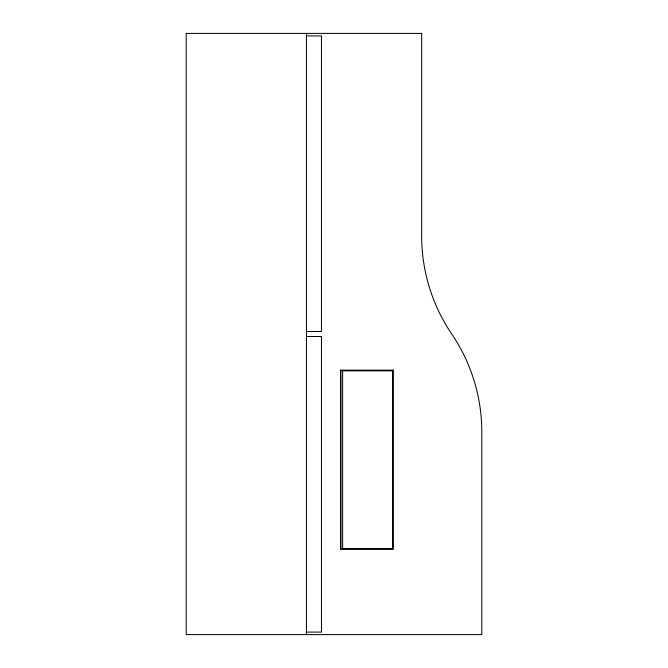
<?xml version="1.0" encoding="UTF-8"?>
<svg xmlns="http://www.w3.org/2000/svg" width="668" height="668" viewBox="0 0 668 668"><rect width="100%" height="100%" fill="white"/><g stroke="black" fill="none" stroke-linecap="round" stroke-linejoin="round"><path stroke-width="1" d="M306.445 35.905L321.475 35.905L321.475 331.495L306.445 331.495M306.445 336.505L321.475 336.505L321.475 632.095L306.445 632.095M340.93 370.147L340.93 549.255M306.445 33.4L306.445 634.6M421.675 33.4L186.205 33.4L186.205 634.6L481.795 634.6L481.795 434.2A174.665 174.665 0 0 0 451.735 334A174.665 174.665 0 0 1 421.675 233.8L421.675 33.4M393.335 370.147L340.563 370.147L340.563 549.255L393.335 549.255L393.335 370.147M392.542 370.84L342.634 370.84L342.634 548.695L392.542 548.695L392.542 370.84"/></g></svg>
